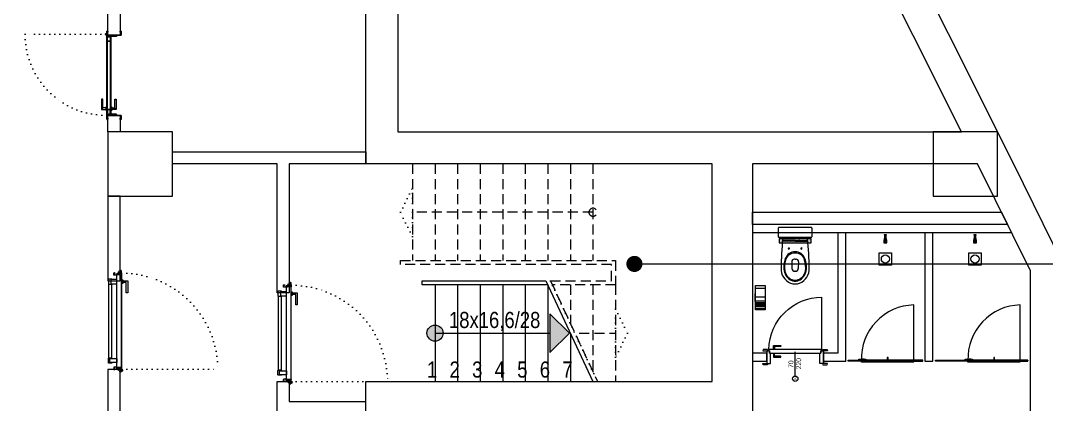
# Model space of a CAD drawing. Header units: metres. Extents: x -19121 to 152404, y -12107 to 46241.
# Drawn here: x 11131 to 12405, y 2141 to 2618 of the extents above; entities that cross this region are included whole.
import ezdxf
from ezdxf.enums import TextEntityAlignment as Align

# ---------------------------------------------------------------- set-up
doc = ezdxf.new("R2010")
doc.units = ezdxf.units.M
doc.header["$LTSCALE"] = 50
doc.header["$MEASUREMENT"] = 0
doc.linetypes.add('DOT2', pattern=[0.125, 0, -0.125])
doc.linetypes.add('HIDDEN', pattern=[0.375, 0.25, -0.125])
doc.layers.get('0').update_dxf_attribs({"color": 9, "lineweight": 9})
for name, color, linetype, lineweight in [('00', 9, 'Continuous', 9), ('01', 9, 'Continuous', 9), ('05', 9, 'Continuous', 9), ('05V', 9, 'Continuous', 9), ('06B', 9, 'Continuous', 9), ('06D', 9, 'Continuous', 9), ('10', 9, 'Continuous', 9), ('14', 9, 'Continuous', 9), ('19', 9, 'Continuous', 9), ('19D', 9, 'DOT2', 9), ('20', 9, 'DOT2', 9), ('21', 9, 'Continuous', 9), ('21_mahal200', 9, 'Continuous', 9), ('Kapı', 9, 'Continuous', 9), ('KARA SIVA', 9, 'Continuous', 9), ('TEFRİŞ', 9, 'Continuous', 9)]:
    doc.layers.add(name, color=color, linetype=linetype, lineweight=lineweight)
doc.styles.add('MuuM_TEXT-STANDART', font='ARIALN.TTF')
doc.dimstyles.new('MuuM_DIM200', dxfattribs={"dimscale": 20, "dimtxt": 2, "dimasz": 1, "dimexe": 1, "dimexo": 1, "dimgap": 1, "dimtad": 1, "dimdec": 1, "dimrnd": 0.5, "dimdsep": 46, "dimtxsty": 'MuuM_TEXT-STANDART', "dimblk": 'ARCHTICK', "dimcen": 0, "dimdle": 0.15, "dimclrd": 256, "dimclre": 256, "dimclrt": 256, "dimadec": 0, "dimazin": 0, "dimtfac": 5, "dimtdec": 1, "dimtix": 1, "dimtmove": 2, "dimatfit": 3, "dimldrblk": 'DOT', "dimfxl": 3, "dimfxlon": 1, "dimtolj": 1, "dimlwd": -1, "dimlwe": -1, "dimarcsym": 0})
pattern_1 = [(315, (15289.3814, 43994.9985), (0.883883476, 0.883883476), [])]

# ---------------------------------------------------------------- blocks, each defined once
blk = doc.blocks.new('p-kolon_80x80')
blk.add_lwpolyline([(-40, -40), (40, -40), (40, 40), (-40, 40)], close=True)
blk = doc.blocks.new('2.bod.sitatik')
at = {"layer": '01'}
for points in [[(12385, -7750), (12385, -7030), (12385, -7030), (12345, -7030), (12345, -6950), (12385, -6950), (12385, -6950), (12385, -6322.8), (12319.5, -6190), (12040, -6190), (12040, -6610), (11990, -6610), (11990, -6500), (11600, -6500), (11600, -6500), (11560, -6500), (11560, -6460), (11990, -6460), (11990, -6190), (11560, -6190), (11560, -4550.5)], [(9049.1, -3181.3), (10964.6, -4128.6), (11442.7, -4426.4), (12040, -4818.5), (12040, -5350), (12000, -5350), (12000, -4840.2), (11600, -4576.5), (11600, -5405), (11960, -5405), (11960, -5430), (11600, -5430), (11600, -6150), (12299.7, -6150), (12000, -5552.7), (12000, -5430), (12040, -5430), (12040, -5543.4), (12364.1, -6190), (12364.1, -6190), (12425, -6313.4), (12425, -8630)]]:
    blk.add_lwpolyline(points, dxfattribs=at)
for p in [(11280, -6190), (12304.3, -6190)]:
    blk.add_blockref('p-kolon_80x80', p, dxfattribs=at)
blk = doc.blocks.new('0_arrowstairs')
blk.add_lwpolyline([(0, 0), (0, -30), (15, 0), (0, 30)], close=True)
blk = doc.blocks.new('p-M01-M02_M03')
at = {"layer": '19'}
h = blk.add_hatch(color=256, dxfattribs=at)
h.dxf.hatch_style = 1
h.paths.add_polyline_path([(186, -201.3), (234, -201.3), (210, -177.2)])
h = blk.add_hatch(color=256, dxfattribs=at)
h.dxf.hatch_style = 1
edge = h.paths.add_edge_path()
edge.add_arc((210, -344), 10, 0, 360)
for points in [[(145, -206.3), (270, -148)], [(145, -206.3), (270, -148)], [(210, -344), (210, -201.3), (210, -201.3)], [(150, -204), (150, -360), (150, -360), (145, -360), (145, -360), (145, -206.3)]]:
    blk.add_lwpolyline(points, dxfattribs=at)
blk.add_lwpolyline([(186, -201.3), (234, -201.3), (210, -177.2)], close=True, dxfattribs=at)
at = {"layer": '19', "linetype": 'Continuous'}
for points in [[(210, -176), (270, -176)], [(150, -204), (270, -204)], [(150, -232), (270, -232)], [(150, -260), (270, -260)], [(150, -288), (270, -288)], [(150, -316), (270, -316)], [(150, -344), (270, -344)]]:
    blk.add_lwpolyline(points, dxfattribs=at)
at = {"layer": '19'}
blk.add_circle((210, -344), 10, dxfattribs=at)
at = {"layer": '19D', "linetype": 'HIDDEN'}
for points in [[(145, -200.7), (145, -125), (125, -125), (125, -125), (125, -387), (120, -387), (120, -120), (120, -120), (150, -120), (150, -198.4)], [(150, -120), (270, -120)], [(210, -165), (210, -120)], [(0, -148), (120, -148)], [(145, -200.7), (270, -142.4)], [(150, -148), (258, -148)], [(0, -176), (120, -176)], [(150, -176), (198, -176)], [(0, -204), (120, -204)], [(0, -232), (120, -232)], [(0, -260), (120, -260)], [(0, -288), (120, -288)], [(0, -316), (120, -316)], [(0, -344), (120, -344)], [(0, -372), (120, -372)]]:
    blk.add_lwpolyline(points, dxfattribs=at)
at = {"layer": '19D', "linetype": 'HIDDEN', "extrusion": (0, 0, -1)}
blk.add_lwpolyline([(-60, -148), (-60, -372)], dxfattribs=at)
at = {"layer": '19D'}
blk.add_lwpolyline([(145, -200.7), (270, -142.4)], dxfattribs=at)
at = {"layer": '19D', "linetype": 'HIDDEN', "extrusion": (0, 0, -1)}
blk.add_circle((-60, -148), 5, dxfattribs=at)
at = {"layer": '19D', "linetype": 'HIDDEN', "extrusion": (0, 0, -1), "zscale": -1, "rotation": 90}
blk.add_blockref('0_arrowstairs', (-210, -120), dxfattribs=at)
at = {"layer": '19D', "linetype": 'HIDDEN', "extrusion": (0, 0, -1), "rotation": 270}
blk.add_blockref('0_arrowstairs', (-60, -372), dxfattribs=at)
blk = doc.blocks.new('*U19')
at = {"ltscale": 15}
for p, q in [((-25, 1), (-26, 0)), ((-25, -1), (-26, 0)), ((-23, 1), (-25, 1)), ((-23, 1), (-23, -2)), ((-21, -3), (-18, 3)), ((-21, -3), (-18, 3)), ((-20, -3), (-17, 3)), ((-20, -3), (-16, 3)), ((-18, -3), (-15, 3)), ((-18, -3), (-15, 3)), ((-18, 1), (-18, 2)), ((-17, -3), (-14, 3)), ((-17, -3), (-13, 3)), ((-17, 1), (-17, 2)), ((-15, -3), (-12, 3)), ((-15, -3), (-12, 3)), ((-15, 1), (-15, 2)), ((-14, -3), (-11, 3)), ((-14, -3), (-10, 3)), ((-14, 1), (-14, 2)), ((-12, -3), (-9, 3)), ((-12, -3), (-9, 3)), ((-12, 1), (-12, 2)), ((-11, -3), (-8, 3)), ((-11, -3), (-7, 3)), ((-11, 1), (-11, 2)), ((-9, -3), (-6, 3)), ((-9, -3), (-6, 3)), ((-9, 1), (-9, 2)), ((-8, -3), (-4, 3)), ((-8, -3), (-5, 3)), ((-8, 1), (-8, 2)), ((-6, -3), (-3, 3)), ((-6, -3), (-3, 3)), ((-6, 1), (-6, 2)), ((-5, -3), (-1, 3)), ((-5, -3), (-2, 3)), ((-5, 1), (-5, 2)), ((-3, 1), (-3, 2)), ((0, 4), (-2, 1)), ((-2, 1), (-2, 2)), ((0, 0), (-1, 0)), ((-25, -1), (-23, -2)), ((-9, -2), (-23, -2)), ((-21, -3), (-21, -2)), ((-20, -3), (-19, -2)), ((-20, -2), (-19, -2)), ((-19, -2), (-18, -2)), ((-18, -3), (-18, -2)), ((-17, -3), (-16, -2)), ((-17, -2), (-16, -2)), ((-16, -2), (-15, -2)), ((-15, -3), (-15, -2)), ((-14, -3), (-13, -2)), ((-14, -2), (-13, -2)), ((-13, -2), (-12, -2)), ((-12, -3), (-12, -2)), ((-11, -3), (-10, -2)), ((-11, -2), (-10, -2)), ((-10, -2), (-9, -2)), ((-9, -3), (-9, -2)), ((-8, -2), (-7, -2)), ((-8, -3), (-7, -2)), ((-7, -2), (-6, -2)), ((-6, -3), (-6, -2)), ((-5, -2), (-4, -2)), ((-5, -3), (-4, -2)), ((-4, -2), (-2, -2)), ((0, -4), (-2, -2)), ((0, 0), (-1, 0))]:
    blk.add_line(p, q, dxfattribs=at)
for p, q in [((-7, 1), (-23, 1)), ((-17, 1), (-19, 1)), ((-16, 1), (-17, 1)), ((-14, 1), (-16, 1)), ((-13, 1), (-14, 1)), ((-11, 1), (-13, 1)), ((-10, 1), (-11, 1)), ((-8, 1), (-10, 1)), ((-7, 1), (-8, 1)), ((-5, 1), (-7, 1)), ((-4, 1), (-5, 1)), ((-2, 1), (-4, 1)), ((-2, 1), (-2, 1)), ((0, 0), (0, 4)), ((-2, -2), (-2, -2)), ((0, 0), (0, -4))]:
    blk.add_line(p, q)
for centre, radius, start, end in [((-26, 4), 3.92, 274.361, 322.1025), ((-26, -4), 3.92, 37.8975, 85.639), ((-18, 3), 0.0971, 330.3204, 150.3204), ((-17, 3), 0.0971, 330.3204, 150.3204), ((-15, 3), 0.0971, 330.3204, 150.3204), ((-14, 3), 0.0971, 330.3204, 150.3204), ((-12, 3), 0.0971, 330.3204, 150.3204), ((-11, 3), 0.0971, 330.3204, 150.3204), ((-9, 3), 0.0971, 330.3204, 150.3204), ((-8, 3), 0.0971, 330.3204, 150.3204), ((-6, 3), 0.0971, 330.3204, 150.3204), ((-5, 3), 0.0971, 330.3204, 150.3204), ((-3, 3), 0.0971, 330.3204, 150.3204), ((-2, 3), 0.0971, 330.3204, 150.3204), ((-1, 0), 0.486, 90, 270), ((0, 4), 0.25, 0, 150.0864), ((-21, -3), 0.0971, 150.3204, 330.3204), ((-20, -3), 0.0971, 150.3204, 330.3204), ((-18, -3), 0.0971, 150.3204, 330.3204), ((-17, -3), 0.0971, 150.3204, 330.3204), ((-15, -3), 0.0971, 150.3204, 330.3204), ((-14, -3), 0.0971, 150.3204, 330.3204), ((-12, -3), 0.0971, 150.3204, 330.3204), ((-11, -3), 0.0971, 150.3204, 330.3204), ((-9, -3), 0.0971, 150.3204, 330.3204), ((-8, -3), 0.0971, 150.3204, 330.3204), ((-6, -3), 0.0971, 150.3204, 330.3204), ((-5, -3), 0.0971, 150.3204, 330.3204), ((0, -4), 0.25, 209.9136, 0)]:
    blk.add_arc(centre, radius, start, end, dxfattribs=at)
blk = doc.blocks.new('conta')
at = {"ltscale": 10}
for p, q in [((-2649.9, 5345.5), (-2649.8, 5345.6)), ((-2649.9, 5344.5), (-2649.8, 5344.3)), ((-2649.7, 5345.4), (-2649.3, 5345.4)), ((-2649.2, 5345.4), (-2649.1, 5345.5)), ((-2648.8, 5345.1), (-2648.6, 5345.3)), ((-2648.8, 5344.9), (-2648.6, 5345.2)), ((-2648.6, 5345.3), (-2648.6, 5345.3)), ((-2649.8, 5344.3), (-2649.7, 5344.3)), ((-2649, 5344), (-2648.8, 5343.8)), ((-2648.9, 5344.1), (-2648.7, 5343.9)), ((-2648.7, 5343.8), (-2648.7, 5343.8))]:
    blk.add_line(p, q, dxfattribs=at)
for centre, radius, start, end in [((-2649.8, 5345.5), 0.05, 140.6345, 188.9372), ((-2653, 5345), 3.19, 350.4674, 8.9372), ((-2649.9, 5344.5), 0.02, 170.4674, 213.7451), ((-2649.7, 5345.6), 0.0696, 22.2428, 159.258), ((-2650.9, 5345), 1.24, 340.3382, 16.7772), ((-2649.7, 5344.6), 0.03, 160.3382, 273.2666), ((-2649.7, 5345.4), 0.03, 90, 196.7772), ((-2649.6, 5341.5), 3.01, 80.4362, 93.2666), ((-2649.3, 5345.5), 0.05, 270, 303.0062), ((-2649.1, 5345.5), 0.03, 4.7972, 123.0062), ((-2649.1, 5344.5), 0.03, 260.4362, 338.7066), ((-2651.2, 5344.8), 2.33, 7.5897, 18.7951), ((-2649, 5345.6), 0.05, 18.7951, 42.1429), ((-2650.2, 5345), 1.27, 338.7066, 23.0418), ((-2648.8, 5345.1), 0.05, 187.5897, 322.7347), ((-2658.2, 5345.2), 9.36, 353.6857, 357.8537), ((-2648.8, 5344.8), 0.05, 142.7347, 180.2669), ((-2648.6, 5345.3), 0.05, 52.7347, 142.7347), ((-2648.6, 5345.3), 0.05, 322.7347, 52.7347), ((-2649.2, 5344.1), 0.231, 353.9571, 81.9004), ((-2648.9, 5344.1), 0.1, 173.9571, 217.2653), ((-2648.8, 5344.2), 0.1, 173.6857, 217.2653), ((-2648.7, 5343.8), 0.05, 217.2653, 307.2653), ((-2648.7, 5343.8), 0.05, 307.2653, 37.2653)]:
    blk.add_arc(centre, radius, start, end, dxfattribs=at)
for points, knots in [([(-2649, 5345.6), (-2649, 5345.6), (-2649.1, 5345.7), (-2649.2, 5345.4), (-2649.3, 5345.7), (-2649.4, 5345.5), (-2649.5, 5345.7), (-2649.6, 5345.5), (-2649.7, 5345.6), (-2649.7, 5345.6)], [0.0086373, 0.0086373, 0.0086373, 0.0086373, 0.1097304, 0.3133405, 0.4430081, 0.5658764, 0.7165186, 0.8527974, 0.9648495, 0.9648495, 0.9648495, 0.9648495]), ([(-2649.7, 5344.3), (-2649.7, 5344.3), (-2649.7, 5344.5), (-2649.6, 5344.3), (-2649.3, 5344.4), (-2649.2, 5344.4), (-2649.2, 5344.4)], [0, 0, 0, 0, 0.1008757, 0.3841126, 0.5436166, 0.6906785, 0.6906785, 0.6906785, 0.6906785])]:
    blk.add_open_spline(points, degree=3, knots=knots, dxfattribs=at)
blk = doc.blocks.new('p-yn_sackasa')
at = {"layer": '10', "linetype": 'Continuous'}
for p, q in [((-2.2, 0), (-2.2, -0.2)), ((0, 6.9), (0, 6.2)), ((0, 6.2), (0, 6.9)), ((0.1, 6.9), (0.1, 6.2)), ((0.2, 6.9), (0.2, 6.2)), ((2.7, 7.2), (0.3, 7.2)), ((2.7, 7.2), (0.3, 7.2)), ((2.7, 7), (0.3, 7)), ((0.3, 7), (2.7, 7)), ((0.3, 6.1), (0.8, 6.1)), ((0.7, 6), (0.3, 6)), ((0.3, 5.9), (0.7, 5.9)), ((0.8, 5.9), (0.3, 5.9)), ((0.7, 5.9), (0.7, 6)), ((0.7, -0.7), (0.7, 2.3)), ((0.7, -0.7), (0.7, 2.3)), ((0.8, 5.9), (0.8, 6.1)), ((0.8, -0.7), (0.8, 2.3)), ((0.8, -0.7), (0.8, 2.3)), ((0.9, 2.3), (1, 2.3)), ((0.9, 2.3), (0.9, 2.3)), ((1, 2.5), (1, 2.4)), ((1, 2.5), (1, 2.5)), ((1.1, 2.5), (1.1, 3.7)), ((1.1, 2.5), (1.1, 3.7)), ((1.3, 3.7), (1.3, 2.5)), ((1.3, 2.5), (1.3, 3.7)), ((2.5, 4), (1.4, 4)), ((1.4, 4), (2.5, 4)), ((1.4, 3.8), (2.5, 3.8)), ((2.5, 3.8), (1.4, 3.8)), ((2.5, 3.4), (2.6, 3.7)), ((2.6, 3.7), (2.5, 3.4)), ((2.7, 3.6), (2.6, 3.3)), ((2.7, 3.6), (2.6, 3.3)), ((2.8, 3.3), (2.8, 6.9)), ((2.8, 3.3), (2.8, 6.9)), ((2.9, 3.3), (2.9, 6.9)), ((2.9, 3.3), (2.9, 6.9)), ((-2.9, -1.7), (-2.9, -0.3)), ((-2.9, -0.3), (-2.9, -1.7)), ((-2.8, -0.3), (-2.8, -1.7)), ((-2.8, -0.3), (-2.8, -1.7)), ((-2.2, 0), (-2.7, 0)), ((-2.2, 0), (-2.7, 0)), ((-2.2, -0.1), (-2.7, -0.1)), ((-2.2, -0.2), (-2.7, -0.2)), ((1, -1.8), (-2.7, -1.8)), ((1, -1.9), (-2.7, -1.9)), ((-2.7, -2), (1, -2)), ((1, -2), (-2.7, -2)), ((-2.2, -0.1), (-2.2, 0)), ((0.9, -0.8), (1, -0.8)), ((0.9, -0.8), (0.9, -0.8)), ((1, -0.9), (1, -0.9)), ((1, -0.9), (1, -0.9)), ((1.1, -1), (1.1, -1.7)), ((1.1, -1), (1.1, -1.7)), ((1.3, -1), (1.3, -1.7)), ((1.3, -1), (1.3, -1.7))]:
    blk.add_line(p, q, dxfattribs=at)
for points in [[(0.1, 2.1), (0.7, 2.1), (0.7, -0.5), (0.1, -0.5)], [(0.1, 2.1), (0.4, 2.1), (0.4, -0.5), (0.1, -0.5)]]:
    blk.add_lwpolyline(points, close=True, dxfattribs=at)
for centre, radius, start, end in [((0.3, 6.9), 0.249, 90, 180), ((0.3, 6.9), 0.261, 90, 180), ((0.3, 6.2), 0.249, 181.345, 271.3502), ((0.3, 6.2), 0.261, 180, 270), ((0.3, 6.9), 0.122, 90, 180), ((0.3, 6.2), 0.122, 180, 270), ((0.3, 6.9), 0.11, 90, 180), ((0.3, 6.2), 0.11, 180, 270), ((0.9, 2.3), 0.206, 63.2169, 180), ((0.9, 2.3), 0.219, 63.2153, 180), ((0.9, 2.3), 0.0801, 63.215, 180), ((0.9, 2.3), 0.0674, 63.2144, 180), ((1, 2.5), 0.219, 243.2148, 0), ((1, 2.5), 0.0801, 243.2203, 0), ((1, 2.5), 0.206, 243.2197, 0), ((1, 2.5), 0.0674, 243.2129, 0), ((1.4, 3.7), 0.24, 90, 180), ((1.4, 3.7), 0.253, 90, 180), ((1.4, 3.7), 0.114, 90, 180), ((1.4, 3.7), 0.101, 90, 180), ((2.5, 3.7), 0.249, 342.8613, 90), ((2.5, 3.7), 0.261, 342.8602, 90), ((2.5, 3.7), 0.122, 342.8607, 90), ((2.5, 3.7), 0.11, 342.8621, 90), ((2.7, 3.3), 0.232, 162.8601, 0), ((2.7, 3.3), 0.219, 162.8613, 0), ((2.7, 3.3), 0.0927, 162.8605, 0), ((2.7, 3.3), 0.0801, 162.8624, 0), ((2.7, 6.9), 0.249, 0, 90), ((2.7, 6.9), 0.261, 0, 90), ((2.7, 6.9), 0.122, 0, 90), ((2.7, 6.9), 0.11, 0, 90), ((-2.7, -0.3), 0.24, 90, 180), ((-2.7, -0.3), 0.253, 90, 180), ((-2.7, -1.7), 0.24, 180, 270), ((-2.7, -1.7), 0.253, 180, 270), ((-2.7, -0.3), 0.114, 90, 180), ((-2.7, -0.3), 0.101, 90, 180), ((-2.7, -1.7), 0.114, 180, 270), ((-2.7, -1.7), 0.101, 180, 270), ((0.9, -0.7), 0.206, 180, 296.7851), ((0.9, -0.7), 0.219, 180, 296.785), ((0.9, -0.7), 0.0674, 180, 180.5245), ((0.9, -0.7), 0.0801, 180, 296.785), ((0.9, -0.7), 0.0674, 180, 296.7871), ((1, -1), 0.219, 0, 116.7854), ((1, -1), 0.206, 0, 116.7836), ((1, -1), 0.0801, 0, 116.7811), ((1, -1), 0.0674, 0, 116.7871), ((1, -1.7), 0.114, 270, 0), ((1, -1.7), 0.24, 270, 0), ((1, -1.7), 0.101, 270, 0), ((1, -1.7), 0.253, 270, 0)]:
    blk.add_arc(centre, radius, start, end, dxfattribs=at)
at = {"layer": '10', "xscale": 0.0842696629213483, "yscale": 0.0842696629213483, "zscale": 0.0842696629213483}
blk.add_blockref('*U19', (1, 1.3), dxfattribs=at)
at = {"layer": '14', "xscale": -0.7887640449438696, "yscale": 0.7887640449438696, "zscale": 0.7887640449438204, "rotation": 90}
blk.add_blockref('conta', (4217.8, -2086.4), dxfattribs=at)
blk = doc.blocks.new('*U354')
at = {"layer": '06D'}
for points in [[(110.1, 4.8), (110.1, 11), (95.1, 11), (95.1, 9.1), (107.9, 9.1), (107.9, 9.1), (107.9, 4.8), (110.1, 4.8)], [(111.2, 3.5), (111.2, 4.8), (106.8, 4.8), (106.8, 3.5), (111.2, 3.5)]]:
    blk.add_lwpolyline(points, dxfattribs=at)
for points in [[(8.5, -8.6), (7.9, -8.6), (7.9, -12.6, 0.414214), (8.2, -13), (13.7, -13, 0.414214), (14.1, -12.6), (14.1, -8.6), (13.5, -8.6)], [(111.5, -8.6), (112.1, -8.6), (112.1, -12.6, -0.414214), (111.7, -13), (106.2, -13, -0.414214), (105.9, -12.6), (105.9, -8.6), (106.5, -8.6)]]:
    blk.add_lwpolyline(points, format="xyb", dxfattribs=at)
for points in [[(8.5, -11.1), (13.5, -11.1), (13.5, -2.5), (8.5, -2.5)], [(14.1, -12.4), (105.9, -12.4), (105.9, -9.2), (14.1, -9.2)], [(111.5, -10), (106.5, -10), (106.5, -2.5), (111.5, -2.5)]]:
    blk.add_lwpolyline(points, close=True, dxfattribs=at)
at = {"layer": '10', "ltscale": 10}
for p, q in [((-1.6, 3.7), (-1.7, 3.6)), ((-1.6, 3.7), (-1.7, 3.6)), ((-1.2, 3.1), (-1.2, 3.2)), ((-1.2, 3.1), (-1.2, 3.2)), ((-1.2, 3.1), (-1.1, 3.1)), ((-1.2, 3.1), (-1.1, 3.1)), ((-1.1, 3), (-1.1, 3.4)), ((-1.1, 3), (-1.1, 3.4)), ((-0.8, 3), (-0.8, 3.4)), ((-0.8, 3), (-0.8, 3.4)), ((0.3, 3.4), (0.3, 3.3)), ((0.4, 3.5), (119.6, 3.5)), ((0.4, 3.4), (0.4, 3.3)), ((0.4, 3.2), (2.2, 3.2)), ((0.5, 3.4), (119.5, 3.4)), ((0.5, 3.3), (2.3, 3.3)), ((1, 0), (2, 0.7)), ((2, 1.1), (2, 0.7)), ((2.3, 1.1), (2, 1.1)), ((2, 0.7), (2, -0.8)), ((2.3, 3.1), (2.3, -2.4)), ((2.3, 0.7), (2.3, 1.1)), ((2.3, -0.8), (2.3, 0.7)), ((2.4, 3.2), (2.4, -2.3)), ((117.5, 3.2), (117.5, -2.3)), ((119.5, 3.3), (117.6, 3.3)), ((119.6, 3.2), (117.7, 3.2)), ((117.7, 3.1), (117.7, -2.4)), ((117.7, 1.1), (117.7, -0.4)), ((118, 1.1), (117.7, 1.1)), ((117.7, 1.1), (117.7, -0.4)), ((118, 1.1), (117.7, 1.1)), ((118, -0.4), (118, 1.1)), ((118, -0.4), (118, 1.1)), ((118, 0.9), (119, 0.9)), ((118, 0.9), (119, 0.9)), ((118, 0.7), (119, 0.7)), ((118, 0.7), (119, 0.7)), ((119, 0.3), (118, -0.4)), ((119, 0.3), (118, -0.4)), ((119.5, 3.4), (119.5, 3.3)), ((119.7, 3.4), (119.7, 3.3)), ((2, -0.4), (1, -0.4)), ((2, -0.6), (1, -0.6)), ((2, -0.8), (2.3, -0.8)), ((2.4, -2.5), (117.6, -2.5)), ((2.5, -2.3), (117.5, -2.3)), ((117.7, -0.4), (117.7, -0.8)), ((117.7, -0.4), (117.7, -0.8)), ((117.7, -0.8), (118, -0.8)), ((117.7, -0.8), (118, -0.8)), ((118, -0.8), (118, -0.4)), ((118, -0.8), (118, -0.4))]:
    blk.add_line(p, q, dxfattribs=at)
blk.add_circle((-0.9, 4.2), 0.843, dxfattribs=at)
blk.add_circle((-0.9, 4.2), 0.843, dxfattribs=at)
for centre, radius, start, end in [((-0.9, 4.2), 1.01, 219.4092, 254.2861), ((-0.9, 4.2), 1.01, 219.4092, 254.2861), ((-0.4, 3.2), 0.428, 156.352, 217.621), ((-0.4, 3.2), 0.428, 156.352, 217.621), ((-0.4, 3.2), 0.302, 105.5524, 240.0315), ((-0.4, 3.2), 0.302, 105.5524, 240.0315), ((0.4, 3.4), 0.1, 90, 180), ((0.4, 3.3), 0.1, 180, 270), ((0.5, 3.4), 0.005, 90, 180), ((0.5, 3.3), 0.005, 180, 270), ((2.2, 3.1), 0.05, 0, 90), ((2.3, 3.2), 0.1, 0, 90), ((117.6, 3.2), 0.1, 90, 180), ((117.7, 3.1), 0.05, 90, 180), ((119.5, 3.4), 0.005, 0, 90), ((119.5, 3.3), 0.005, 270, 0), ((119.6, 3.4), 0.1, 0, 90), ((119.6, 3.3), 0.1, 270, 0), ((2.4, -2.4), 0.1, 180, 270), ((2.5, -2.3), 0.05, 180, 270), ((117.6, -2.3), 0.141, 284.9271, 345.0729)]:
    blk.add_arc(centre, radius, start, end, dxfattribs=at)
at = {"layer": '20'}
blk.add_lwpolyline([(0.3, 3.4), (0.3, 122.8, -0.414214), (119.7, 3.4, 1)], format="xyb", dxfattribs=at)
at = {"xscale": -1, "rotation": 180}
blk.add_blockref('p-yn_sackasa', (0, 1), dxfattribs=at)
at = {"rotation": 180}
blk.add_blockref('p-yn_sackasa', (120, 1), dxfattribs=at)
blk = doc.blocks.new('gr-p-barel kilitli kapı kolu')
at = {"flags": 128}
for points in [[(-0.9, 0.8), (-0.9, 4.9), (-11.7, 4.9), (-11.7, 6.7), (0.9, 6.7), (0.9, 0.8)], [(-0.8, 5), (0.8, 6.6)]]:
    blk.add_lwpolyline(points, dxfattribs=at)
blk.add_lwpolyline([(-2.75, 0), (-2.75, 0.7), (2.75, 0.7), (2.75, 0)])
blk.add_lwpolyline([(-1.3, 0.7), (1.3, 0.7), (1.3, 0.8), (-1.3, 0.8)], close=True)
blk = doc.blocks.new('prf-scr2')
at = {"linetype": 'DOT2', "ltscale": 10}
blk.add_line((0, 0.2), (0, -1.1), dxfattribs=at)
for p, q in [((-0.1, -0.2), (0.1, -0.3)), ((0.1, -0.2), (-0.1, -0.2)), ((0.1, -0.3), (-0.1, -0.3)), ((-0.1, -0.3), (0.1, -0.4)), ((0.1, -0.4), (-0.1, -0.4)), ((0.1, -0.5), (-0.1, -0.4)), ((-0.1, -0.4), (0.1, -0.4)), ((0.1, -0.6), (-0.1, -0.5)), ((-0.1, -0.5), (0.1, -0.5)), ((-0.1, -0.6), (0.1, -0.7)), ((0.1, -0.6), (-0.1, -0.6)), ((-0.1, -0.6), (0.1, -0.6)), ((-0.1, -0.7), (0.1, -0.8)), ((0.1, -0.7), (-0.1, -0.7)), ((-0.1, -0.8), (0.1, -0.8)), ((0.1, -0.8), (-0.1, -0.8)), ((0.1, -0.2), (0, -0.1)), ((0, -0.2), (0.1, -0.2))]:
    blk.add_line(p, q)
blk.add_lwpolyline([(0.2, 0), (-0.2, 0), (-0.2, 0), (-0.1, -0.1), (0.1, -0.1), (0.2, 0), (0.2, 0)], close=True)
for points in [[(0.2, 0), (-0.2, 0)], [(-0.1, -0.1), (-0.1, -0.2), (-0.1, -0.2), (-0.1, -0.2), (-0.1, -0.2), (-0.1, -0.3), (-0.1, -0.3), (-0.1, -0.3), (-0.1, -0.3), (-0.1, -0.4), (-0.1, -0.4), (-0.1, -0.4), (-0.1, -0.4), (-0.1, -0.4), (-0.1, -0.5), (-0.1, -0.5), (-0.1, -0.5), (-0.1, -0.5), (-0.1, -0.5), (-0.1, -0.5), (-0.1, -0.6), (-0.1, -0.6), (-0.1, -0.6), (-0.1, -0.6), (-0.1, -0.6), (-0.1, -0.7), (-0.1, -0.7), (-0.1, -0.7), (-0.1, -0.7), (-0.1, -0.7), (-0.1, -0.8), (-0.1, -0.8), (-0.1, -0.8), (-0.1, -0.8), (0, -0.9), (0, -0.9), (0, -0.9), (0.1, -0.8), (0.1, -0.8), (0.1, -0.7), (0.1, -0.7), (0.1, -0.7), (0.1, -0.7), (0.1, -0.7), (0.1, -0.7), (0.1, -0.6), (0.1, -0.6), (0.1, -0.6), (0.1, -0.6), (0.1, -0.6), (0.1, -0.5), (0.1, -0.5), (0.1, -0.5), (0.1, -0.5), (0.1, -0.4), (0.1, -0.4), (0.1, -0.4), (0.1, -0.4), (0.1, -0.4), (0.1, -0.3), (0.1, -0.3), (0.1, -0.3), (0.1, -0.3), (0.1, -0.3), (0.1, -0.3), (0.1, -0.2), (0.1, -0.2), (0.1, -0.2), (0.1, -0.2), (0.1, -0.2), (0.1, -0.1)]]:
    blk.add_lwpolyline(points)
blk = doc.blocks.new('K-SAC-01')
at = {"layer": '10'}
for points in [[(-4.6, 16.2, -0.414214), (-4.5, 16.3), (-0.1, 16.3, -0.414214), (0, 16.2), (0, 5.9), (0.2, 5.9), (0.2, 16.2, 0.414214), (-0.1, 16.5), (-4.5, 16.5, 0.414214), (-4.8, 16.2), (-4.8, 15.3, 0.414214), (-4.5, 15), (-3.4, 15), (-3.4, 15.2), (-4.5, 15.2, -0.414214), (-4.6, 15.3)], [(104.6, 16.2, 0.414214), (104.5, 16.3), (100.1, 16.3, 0.414214), (100, 16.2), (100, 5.9), (99.8, 5.9), (99.8, 16.2, -0.414214), (100.1, 16.5), (104.5, 16.5, -0.414214), (104.8, 16.2), (104.8, 15.3, -0.414214), (104.5, 15), (103.4, 15), (103.4, 15.2), (104.5, 15.2, 0.414214), (104.6, 15.3)], [(0.2, 10.3, -0.414214), (0.5, 10.6), (1.5, 10.6, -0.414214), (1.8, 10.3), (1.8, 3.9, -0.414214), (1.5, 3.6, -0.414214), (1.2, 3.9), (1.2, 4.8), (0.2, 4.8), (0.2, -1.2, -0.414214), (-0.1, -1.5), (-4.5, -1.5, -0.414214), (-4.8, -1.2), (-4.8, -0.3, -0.414214), (-4.5, 0), (-3.4, 0), (-3.4, -0.2), (-4.5, -0.2, 0.414214), (-4.6, -0.3), (-4.6, -1.2, 0.414214), (-4.5, -1.3), (-0.1, -1.3, 0.414214), (0, -1.2), (0, 5), (1.4, 5), (1.4, 3.9, 0.414214), (1.5, 3.8, 0.414214), (1.6, 3.9), (1.6, 10.3, 0.414214), (1.5, 10.4), (0.5, 10.4, 0.414214), (0.4, 10.3), (0.4, 9.4), (0.2, 9.4)], [(-0.4, -2), (1, -1.4), (1, 1.5), (1.2, 1.5), (1.2, -1.5), (-0.3, -2.2, -14.796002)], [(99.8, 10.3, 0.414214), (99.5, 10.6), (98.5, 10.6, 0.414214), (98.2, 10.3), (98.2, 3.9, 0.414214), (98.5, 3.6, 0.414214), (98.8, 3.9), (98.8, 4.8), (99.8, 4.8), (99.8, -1.2, 0.414214), (100.1, -1.5), (104.5, -1.5, 0.414214), (104.8, -1.2), (104.8, -0.3, 0.414214), (104.5, 0), (103.4, 0), (103.4, -0.2), (104.5, -0.2, -0.414214), (104.6, -0.3), (104.6, -1.2, -0.414214), (104.5, -1.3), (100.1, -1.3, -0.414214), (100, -1.2), (100, 5), (98.6, 5), (98.6, 3.9, -0.414214), (98.5, 3.8, -0.414214), (98.4, 3.9), (98.4, 10.3, -0.414214), (98.5, 10.4), (99.5, 10.4, -0.414214), (99.6, 10.3), (99.6, 9.4), (99.8, 9.4)]]:
    blk.add_lwpolyline(points, format="xyb", close=True, dxfattribs=at)
for points in [[(98.8, 0.1), (98.8, 2.1), (99.1, 2.1), (99.1, 3.2), (1.5, 3.2), (1.5, 2.1), (1.8, 2.1), (1.8, 0.1), (1.5, 0.1), (1.5, 1.9), (1.2, 1.9), (1.2, 3.5), (99.4, 3.5), (99.4, 1.9), (99.1, 1.9), (99.1, 0.1)], [(98.8, 2.1), (98.8, 0.1), (99.4, 0.1), (99.4, -1.5), (1.2, -1.5), (1.2, 0.1), (1.8, 0.1), (1.8, 2.1), (2.1, 2.1), (2.1, -0.1), (1.5, -0.1), (1.5, -1.2), (99.1, -1.2), (99.1, -0.1), (98.5, -0.1), (98.5, 2.1), (98.8, 2.1)]]:
    blk.add_lwpolyline(points, dxfattribs=at)
for points in [[(2.1, 3), (8.1, 3), (8.1, -1), (2.1, -1)], [(2.4, 2.7), (7.8, 2.7), (7.8, -0.7), (2.4, -0.7)], [(98.5, 3), (92.5, 3), (92.5, -1), (98.5, -1)], [(98.2, 2.7), (92.8, 2.7), (92.8, -0.7), (98.2, -0.7)]]:
    blk.add_lwpolyline(points, close=True, dxfattribs=at)
blk.add_circle((-0.9, -2.5), 0.55, dxfattribs=at)
at = {"layer": '20', "linetype": 'HIDDEN'}
for points in [[(-0.2, -1.3), (-0.2, 0), (-1.7, 0), (-1.7, -1.3)], [(-0.4, -2), (-0.4, -0.2), (-1.5, -0.2), (-1.5, -2)]]:
    blk.add_lwpolyline(points, dxfattribs=at)
at = {"layer": '20'}
blk.add_lwpolyline([(-0.9, -2.5), (-0.9, -102.9)], dxfattribs=at)
blk.add_arc((-0.9, -2.5), 100.4, 270, 1.5131, dxfattribs=at)
at = {"layer": '06B'}
blk.add_blockref('gr-p-barel kilitli kapı kolu', (91.4, 3.5), dxfattribs=at)
at = {"layer": '06B', "xscale": -1, "rotation": 180}
blk.add_blockref('gr-p-barel kilitli kapı kolu', (91.4, -1.5), dxfattribs=at)
at = {"layer": '10', "xscale": -1, "rotation": 90}
blk.add_blockref('prf-scr2', (1.5, 1), dxfattribs=at)
at = {"layer": '10', "rotation": 270}
blk.add_blockref('prf-scr2', (99.1, 1.2), dxfattribs=at)
blk = doc.blocks.new('_ArchTick')
at = {"color": 0, "linetype": 'ByBlock', "const_width": 0.15}
blk.add_lwpolyline([(-0.5, -0.5), (0.5, 0.5)], dxfattribs=at)
blk = doc.blocks.new('_Dot')
at = {"color": 0, "linetype": 'ByBlock', "lineweight": -2}
blk.add_line((-0.5, 0), (-1, 0), dxfattribs=at)
at = {"color": 0, "linetype": 'ByBlock', "const_width": 0.5}
blk.add_lwpolyline([(-0.25, 0, 1), (0.25, 0, 1)], format="xyb", close=True, dxfattribs=at)
blk = doc.blocks.new('p-klozet üstü kağıt dispenser')
blk.add_hatch(color=255).paths.add_polyline_path([(0, 5.6), (0, 45.4), (-5, 45.4), (-5, 5.6)])
blk.add_lwpolyline([(0, 5.6), (0, 45.4), (-5, 45.4), (-5, 5.6)], close=True)
blk = doc.blocks.new('san-klo-06-p')
for p, q in [((0, -2), (-15.5, -2)), ((0, -2.8), (-15.5, -2.8)), ((0, -2), (15.5, -2)), ((0, -2.8), (15.5, -2.8)), ((0, -25.3), (-1.2, -25.3)), ((0, -25.3), (1.2, -25.3)), ((-4.2, -28.4), (-3.9, -36.9)), ((4.2, -28.4), (3.9, -36.9)), ((0, -40.3), (-0.4, -40.3)), ((-0.4, -40.3), (0, -40.3)), ((0.4, -40.3), (0, -40.3)), ((0, -40.3), (0.4, -40.3))]:
    blk.add_line(p, q)
at = {"linetype": 'DOT2'}
for p, q in [((-6.5, -12), (-9, -12)), ((-7.8, -10.9), (-7.8, -12)), ((-7.8, -13.1), (-7.8, -12)), ((6.5, -12), (9, -12)), ((7.7, -10.9), (7.7, -12)), ((7.7, -13.1), (7.7, -12))]:
    blk.add_line(p, q, dxfattribs=at)
for points in [[(-20, 2), (20, 2, 0.414214), (21, 3), (21, 13, 0.414214), (20, 14), (-20, 14, 0.414214), (-21, 13), (-21, 3, 0.414214)], [(-15.5, 0, 0.018163), (-17.5, -36.3, 0.320529), (-5.6, -54.9, 0.096396), (0, -56, 0.096396), (5.6, -54.9, 0.320529), (17.5, -36.3, 0.018163), (15.5, 0)]]:
    blk.add_lwpolyline(points, format="xyb", close=True)
for points in [[(-9.5, 2), (-9.5, -3), (-8.5, -3), (-8.5, 2)], [(8.5, 2), (8.5, -3), (9.5, -3), (9.5, 2)]]:
    blk.add_lwpolyline(points, dxfattribs=at)
blk.add_lwpolyline([(-5, 0), (-5, 2), (5, 2), (5, 0)], close=True, dxfattribs=at)
for centre, radius, start, end in [((-7.8, -12), 0.75, 0, 180), ((-7.8, -12), 0.75, 180, 0), ((7.7, -12), 0.75, 0, 180), ((7.7, -12), 0.75, 180, 0), ((15.9, -35), 30, 159.4201, 189.1281), ((0, -29), 13, 90, 159.4201), ((-1.1, -28.9), 11, 84.3176, 166.8067), ((-1.2, -28.3), 3, 90, 181.707), ((0, -29), 13, 20.5799, 90), ((1.1, -28.9), 11, 13.1933, 95.6824), ((1.2, -28.3), 3, 358.293, 90), ((-15.9, -35), 30, 350.8719, 20.5799), ((15.9, -35), 29, 162.8727, 189.1281), ((-0.4, -36.8), 3.5, 181.707, 270), ((0.4, -36.8), 3.5, 270, 358.293), ((-15.9, -35), 29, 350.8719, 17.1273), ((1.5, -37.3), 15.4, 189.1281, 247.9757), ((1.5, -37.3), 14.4, 189.1281, 247.9757), ((0, -41), 10.4, 247.9757, 270), ((0, -41), 10.4, 270, 292.0243), ((-1.5, -37.3), 14.4, 292.0243, 350.8719), ((-1.5, -37.3), 15.4, 292.0243, 350.8719), ((0, -41), 11.4, 247.9757, 270), ((0, -41), 11.4, 270, 292.0243)]:
    blk.add_arc(centre, radius, start, end)
at = {"layer": '05', "rotation": 270}
blk.add_blockref('p-klozet üstü kağıt dispenser', (-25.4, -5), dxfattribs=at)
blk = doc.blocks.new('yummaklısdfsdf')
at = {"layer": 'TEFRİŞ'}
h = blk.add_hatch(color=256, dxfattribs=at)
edge = h.paths.add_edge_path()
edge.add_line((21098.6, -6113.5), (21098.6, -6109.5))
edge.add_arc((21098.9, -6133.2), 23.7, 90.7729, 106.7195)
edge.add_line((21092.1, -6110.5), (21089, -6110.5))
edge.add_line((21089, -6110.5), (21089, -6110))
edge.add_line((21089, -6110), (21088.6, -6110))
edge.add_line((21088.6, -6110), (21088.6, -6113))
edge.add_line((21088.6, -6113), (21089, -6113))
edge.add_line((21089, -6113), (21089, -6112.5))
edge.add_line((21089, -6112.5), (21092.1, -6112.5))
edge.add_arc((21098.9, -6089.8), 23.7, 253.2805, 269.2271)
blk.add_lwpolyline([(21098.6, -6113.5), (21098.6, -6109.5, 0.069693), (21092.1, -6110.5), (21089, -6110.5), (21089, -6110), (21088.6, -6110), (21088.6, -6113), (21089, -6113), (21089, -6112.5), (21092.1, -6112.5, 0.069693), (21098.6, -6113.5)], format="xyb", dxfattribs=at)
blk.add_lwpolyline([(21126.1, -6119), (21111.1, -6119), (21111.1, -6104), (21126.1, -6104)], close=True, dxfattribs=at)
blk.add_circle((21118.6, -6111.5), 5, dxfattribs=at)
blk = doc.blocks.new('p-t.kağıtlığı')
at = {"layer": 'TEFRİŞ'}
h = blk.add_hatch(dxfattribs=at)
h.set_pattern_fill('CYL', color=256, scale=30, angle=-90, style=0)
h.set_pattern_definition([(270, (-14.4, 13), (30, 7e-15), []), (270, (-13.8, 13), (30, 7e-15), []), (270, (-12.6, 13), (30, 7e-15), []), (270, (-10.2, 13), (30, 7e-15), []), (270, (-5.4, 13), (30, 7e-15), []), (270, (5.4, 13), (30, 7e-15), []), (270, (10.2, 13), (30, 7e-15), []), (270, (12.6, 13), (30, 7e-15), []), (270, (13.8, 13), (30, 7e-15), []), (270, (14.4, 13), (30, 7e-15), [])])
h.paths.add_polyline_path([(-15, 1), (15, 1), (15, 13), (-15, 13)])
for points in [[(-15, 1), (15, 1), (15, 13), (-15, 13)], [(5, 1), (5, 0), (-5, 0), (-5, 1)]]:
    blk.add_lwpolyline(points, close=True, dxfattribs=at)
blk = doc.blocks.new('dsfsdfsdfsdfsdfsdf')
at = {"layer": 'Kapı'}
for p, q in [((23771.5, -2062.4), (23755.5, -2062.4)), ((23771.5, -2065.6, 0.7), (23768.5, -2065.6, 0.7)), ((23768.5, -2129, 0.7), (23768.5, -2066.8, 0.7)), ((23773, -2064.7, 0.7), (23771.5, -2064.4, 0.7)), ((23771.5, -2064.4, 0.7), (23771.5, -2065.6, 0.7)), ((23772, -2064, 0.7), (23837.9, -2064, 0.7)), ((23773, -2064.7, 0.7), (23773, -2129.9, 0.7)), ((23771.5, -2132.4), (23755.5, -2132.4)), ((23771.5, -2129, 0.7), (23768.5, -2129, 0.7)), ((23771.5, -2130.2, 0.7), (23771.5, -2129, 0.7)), ((23773, -2129.9, 0.7), (23771.5, -2130.2, 0.7))]:
    blk.add_line(p, q, dxfattribs=at)
at = {"layer": 'Kapı', "elevation": 0.7}
for points in [[(23754, -2057.6), (23755.5, -2057.3), (23755.5, -2063.3), (23754, -2063), (23754, -2057.6)], [(23773, -2057.6), (23771.5, -2057.3), (23771.5, -2063.3), (23773, -2063), (23773, -2057.6)], [(23754, -2137), (23755.5, -2137.3), (23755.5, -2131.3), (23754, -2131.6), (23754, -2137)], [(23773, -2137), (23771.5, -2137.3), (23771.5, -2131.3), (23773, -2131.6), (23773, -2137)]]:
    blk.add_lwpolyline(points, dxfattribs=at)
for points in [[(23771.5, -2062.3), (23755.5, -2062.3), (23755.5, -2066.8), (23768.5, -2066.8), (23768.5, -2065.4), (23771.5, -2065.4)], [(23771.5, -2132.3), (23755.5, -2132.3), (23755.5, -2127.8), (23768.5, -2127.8), (23768.5, -2129.2), (23771.5, -2129.2)]]:
    blk.add_lwpolyline(points, close=True, dxfattribs=at)
for points in [[(23768, -2124.2), (23764.1, -2124.2, -0.414214), (23763.5, -2123.6), (23763.5, -2115.5, -1), (23764.7, -2115.5), (23764.7, -2122.8, 0.414214), (23764.9, -2123), (23768, -2123)], [(23768.5, -2121.6), (23768.2, -2121.6, 0.414214), (23768, -2121.9), (23768, -2125.4, 0.414214), (23768.2, -2125.6), (23768.5, -2125.6)], [(23773, -2125.6), (23773.2, -2125.6, 0.414214), (23773.5, -2125.4), (23773.5, -2121.9, 0.414214), (23773.2, -2121.6), (23773, -2121.6)], [(23773.5, -2124.2), (23777.4, -2124.2, 0.414214), (23778, -2123.6), (23778, -2115.5, 1), (23776.8, -2115.5), (23776.8, -2122.8, -0.414214), (23776.5, -2123), (23773.5, -2123)]]:
    blk.add_lwpolyline(points, format="xyb", dxfattribs=at)
at = {"layer": 'Kapı'}
blk.add_circle((23772, -2064, 0.7), 0.5, dxfattribs=at)
blk.add_arc((23772, -2064, 0.7), 65.9, 270.8676, 0, dxfattribs=at)
blk = doc.blocks.new('fgvdfgdffffffffffffffffffffffffffffffff')
at = {"layer": 'Kapı'}
blk.add_lwpolyline([(23435.6, -2228), (23465.6, -2228)], dxfattribs=at)
blk.add_circle((23432.3, -2228), 3.36, dxfattribs=at)
at = {"layer": 'Kapı', "attachment_point": 1, "style": 'MuuM_TEXT-STANDART'}
for s, insert, char_height, width in [('K', (23431.2, -2226.1), 3.63, 53.277), ('70', (23445.8, -2219.7), 6.05, 88.796), ('220', (23444.1, -2229.3), 6.05, 88.796)]:
    blk.add_mtext(s, dxfattribs=dict(at, insert=insert, char_height=char_height, width=width))
blk = doc.blocks.new('2.bod.Mimari')
at = {"layer": 'Kapı'}
h = blk.add_hatch(color=256, dxfattribs=at)
h.dxf.hatch_style = 1
h.paths.add_polyline_path([(12207.31, -6430.1), (12207.31, -6433.1), (12208.31, -6433.1), (12208.31, -6430.1)])
h.paths.add_polyline_path([(12210.31, -6433.1), (12210.31, -6433.6), (12205.31, -6433.6), (12205.31, -6433.1)])
h = blk.add_hatch(color=256, dxfattribs=at)
h.dxf.hatch_style = 1
h.paths.add_polyline_path([(12339.51, -6430.1), (12339.51, -6433.1), (12340.51, -6433.1), (12340.51, -6430.1)])
h.paths.add_polyline_path([(12342.51, -6433.1), (12342.51, -6433.6), (12337.51, -6433.6), (12337.51, -6433.1)])
h = blk.add_hatch(dxfattribs=at)
h.set_pattern_fill('LINE', color=256, scale=10, angle=-45)
h.set_pattern_definition([(315, (15183.3814, 43994.9985), (0.883883476, 0.883883476), [])])
h.paths.add_polyline_path([(12175.06, -6433.7), (12175.06, -6434.9), (12159, -6434.9), (12159, -6433.7)])
h = blk.add_hatch(color=256, dxfattribs=at)
h.dxf.hatch_style = 1
h.paths.add_polyline_path([(12178.89, -6432.15), (12180.79, -6432.15), (12180.79, -6432.65), (12178.89, -6432.65), (12178.89, -6433.05), (12176.93, -6433.05), (12176.93, -6432.65), (12171.93, -6432.65), (12171.93, -6432.15), (12176.93, -6432.15), (12176.93, -6431.75), (12178.89, -6431.75)])
h = blk.add_hatch(color=256, dxfattribs=at)
h.dxf.hatch_style = 1
h.paths.add_polyline_path([(12180.48, -6435.32), (12180.48, -6436.12), (12175.31, -6436.12), (12175.31, -6435.32)])
h.paths.add_polyline_path([(12180.48, -6433.05), (12180.48, -6433.82), (12175.31, -6433.82), (12175.31, -6433.05)])
h = blk.add_hatch(dxfattribs=at)
h.set_pattern_fill('LINE', color=256, scale=10, angle=-45)
h.set_pattern_definition([(315, (9088.2333, 22718.4474), (0.883883476, 0.883883476), [])])
h.paths.add_polyline_path([(12240.31, -6433.7), (12240.31, -6434.9), (12251.34, -6434.9), (12251.34, -6433.7)])
h = blk.add_hatch(dxfattribs=at)
h.set_pattern_fill('LINE', color=256, scale=10, angle=-45)
h.set_pattern_definition(pattern_1)
h.paths.add_polyline_path([(12307.26, -6433.7), (12307.26, -6434.9), (12267.34, -6434.9), (12267.34, -6433.7)])
h = blk.add_hatch(dxfattribs=at)
h.set_pattern_fill('LINE', color=256, scale=10, angle=-45)
h.set_pattern_definition(pattern_1)
h.paths.add_polyline_path([(12307.26, -6433.7), (12307.26, -6434.9), (12267.34, -6434.9), (12267.34, -6433.7)])
h = blk.add_hatch(color=256, dxfattribs=at)
h.dxf.hatch_style = 1
h.paths.add_polyline_path([(12311.09, -6432.15), (12312.99, -6432.15), (12312.99, -6432.65), (12311.09, -6432.65), (12311.09, -6433.05), (12309.13, -6433.05), (12309.13, -6432.65), (12304.13, -6432.65), (12304.13, -6432.15), (12309.13, -6432.15), (12309.13, -6431.75), (12311.09, -6431.75)])
h = blk.add_hatch(color=256, dxfattribs=at)
h.dxf.hatch_style = 1
h.paths.add_polyline_path([(12311.09, -6432.15), (12312.99, -6432.15), (12312.99, -6432.65), (12311.09, -6432.65), (12311.09, -6433.05), (12309.13, -6433.05), (12309.13, -6432.65), (12304.13, -6432.65), (12304.13, -6432.15), (12309.13, -6432.15), (12309.13, -6431.75), (12311.09, -6431.75)])
h = blk.add_hatch(color=256, dxfattribs=at)
h.dxf.hatch_style = 1
h.paths.add_polyline_path([(12312.68, -6435.32), (12312.68, -6436.12), (12307.51, -6436.12), (12307.51, -6435.32)])
h.paths.add_polyline_path([(12312.68, -6433.05), (12312.68, -6433.82), (12307.51, -6433.82), (12307.51, -6433.05)])
h = blk.add_hatch(color=256, dxfattribs=at)
h.dxf.hatch_style = 1
h.paths.add_polyline_path([(12312.68, -6435.32), (12312.68, -6436.12), (12307.51, -6436.12), (12307.51, -6435.32)])
h.paths.add_polyline_path([(12312.68, -6433.05), (12312.68, -6433.82), (12307.51, -6433.82), (12307.51, -6433.05)])
h = blk.add_hatch(dxfattribs=at)
h.set_pattern_fill('LINE', color=256, scale=10, angle=-45)
h.set_pattern_definition([(315, (9219.2333, 22718.4474), (0.883883476, 0.883883476), [])])
h.paths.add_polyline_path([(12372.51, -6433.7), (12372.51, -6434.9), (12382, -6434.9), (12382, -6433.7)])
at = {"layer": '00'}
for p, q in [((12146, -6275), (12146, -6424.9)), ((12156, -6434.9), (12156, -6275)), ((12254, -6275), (12254, -6434.9)), ((12264, -6434.9), (12264, -6275)), ((12146, -6424.9), (12128, -6424.9)), ((12128, -6424.9), (12128, -6434.9)), ((12128, -6434.9), (12156, -6434.9)), ((12254, -6434.9), (12264, -6434.9)), ((11465, -6460), (11465, -6485)), ((11465, -6485), (11560, -6485))]:
    blk.add_line(p, q, dxfattribs=at)
for points in [[(11255, -5850), (11255, -6030), (11240, -6030), (11240, -5850)], [(11255, -6130), (11255, -6150), (11240, -6150), (11240, -6130)], [(11320, -6175), (11560, -6175), (11560, -6190), (11465, -6190), (11465, -6350), (11450, -6350), (11450, -6190), (11320, -6190), (11320, -6175), (11320, -6175)]]:
    blk.add_lwpolyline(points, close=True, dxfattribs=at)
for points in [[(11240, -6335), (11255, -6335), (11255, -6230), (11240, -6230), (11240, -6335)], [(12356.49, -6265), (12040, -6265), (12040, -6250), (12349.09, -6250), (12356.49, -6265)], [(12040, -6260), (12040, -6275), (12361.42, -6275), (12356.49, -6265), (12040, -6265), (12040, -6275)], [(12040, -6434.9), (12058, -6434.9), (12058, -6424.9), (12040, -6424.9)], [(12146, -6434.9), (12146, -6434.98)], [(11240, -6445), (11240, -6530), (11255, -6530), (11255, -6445), (11240, -6445)], [(11465, -6610), (11320, -6610), (11320, -6610), (11320, -6610), (11320, -6610), (11320, -6610), (11320, -6610), (11320, -6610), (11320, -6595), (11450, -6595), (11450, -6460), (11465, -6460)]]:
    blk.add_lwpolyline(points, dxfattribs=at)
at = {"layer": 'Kapı'}
for p, q in [((12175.31, -6433.6), (12175.31, -6433.05)), ((12175.31, -6433.05), (12180.48, -6433.05)), ((12180.48, -6433.6), (12175.31, -6433.6)), ((12175.31, -6435.6), (12240.31, -6435.6)), ((12177.37, -6435.6), (12175.37, -6433.6)), ((12179.14, -6435.6), (12177.14, -6433.6)), ((12180.9, -6435.6), (12178.9, -6433.6)), ((12180.48, -6433.05), (12180.48, -6433.6)), ((12182.67, -6435.6), (12180.67, -6433.6)), ((12184.74, -6435.6), (12182.74, -6433.6)), ((12186.51, -6435.6), (12184.51, -6433.6)), ((12188.28, -6435.6), (12186.28, -6433.6)), ((12190.05, -6435.6), (12188.05, -6433.6)), ((12191.81, -6435.6), (12189.81, -6433.6)), ((12193.58, -6435.6), (12191.58, -6433.6)), ((12195.35, -6435.6), (12193.35, -6433.6)), ((12197.12, -6435.6), (12195.12, -6433.6)), ((12198.88, -6435.6), (12196.88, -6433.6)), ((12200.65, -6435.6), (12198.65, -6433.6)), ((12202.42, -6435.6), (12200.42, -6433.6)), ((12204.19, -6435.6), (12202.19, -6433.6)), ((12205.96, -6435.6), (12203.96, -6433.6)), ((12207.72, -6435.6), (12205.72, -6433.6)), ((12209.49, -6435.6), (12207.49, -6433.6)), ((12211.26, -6435.6), (12209.26, -6433.6)), ((12213.03, -6435.6), (12211.03, -6433.6)), ((12214.79, -6435.6), (12212.79, -6433.6)), ((12216.56, -6435.6), (12214.56, -6433.6)), ((12218.33, -6435.6), (12216.33, -6433.6)), ((12220.1, -6435.6), (12218.1, -6433.6)), ((12221.87, -6435.6), (12219.87, -6433.6)), ((12223.63, -6435.6), (12221.63, -6433.6)), ((12225.4, -6435.6), (12223.4, -6433.6)), ((12227.17, -6435.6), (12225.17, -6433.6)), ((12228.94, -6435.6), (12226.94, -6433.6)), ((12230.7, -6435.6), (12228.7, -6433.6)), ((12232.47, -6435.6), (12230.47, -6433.6)), ((12234.24, -6435.6), (12232.24, -6433.6)), ((12236.01, -6435.6), (12234.01, -6433.6)), ((12237.78, -6435.6), (12235.78, -6433.6)), ((12239.54, -6435.6), (12237.54, -6433.6)), ((12240.31, -6434.59), (12239.31, -6433.6)), ((12307.51, -6433.6), (12307.51, -6433.05)), ((12307.51, -6433.05), (12312.68, -6433.05)), ((12307.51, -6433.6), (12307.51, -6433.05)), ((12307.51, -6433.05), (12312.68, -6433.05)), ((12312.68, -6433.6), (12307.51, -6433.6)), ((12312.68, -6433.6), (12307.51, -6433.6)), ((12307.51, -6435.6), (12372.51, -6435.6)), ((12307.51, -6435.6), (12372.51, -6435.6)), ((12309.57, -6435.6), (12307.57, -6433.6)), ((12309.57, -6435.6), (12307.57, -6433.6)), ((12311.34, -6435.6), (12309.34, -6433.6)), ((12311.34, -6435.6), (12309.34, -6433.6)), ((12313.1, -6435.6), (12311.1, -6433.6)), ((12313.1, -6435.6), (12311.1, -6433.6)), ((12312.68, -6433.05), (12312.68, -6433.6)), ((12312.68, -6433.05), (12312.68, -6433.6)), ((12314.87, -6435.6), (12312.87, -6433.6)), ((12314.87, -6435.6), (12312.87, -6433.6)), ((12316.94, -6435.6), (12314.94, -6433.6)), ((12316.94, -6435.6), (12314.94, -6433.6)), ((12318.71, -6435.6), (12316.71, -6433.6)), ((12318.71, -6435.6), (12316.71, -6433.6)), ((12320.48, -6435.6), (12318.48, -6433.6)), ((12320.48, -6435.6), (12318.48, -6433.6)), ((12322.25, -6435.6), (12320.25, -6433.6)), ((12322.25, -6435.6), (12320.25, -6433.6)), ((12324.01, -6435.6), (12322.01, -6433.6)), ((12324.01, -6435.6), (12322.01, -6433.6)), ((12325.78, -6435.6), (12323.78, -6433.6)), ((12325.78, -6435.6), (12323.78, -6433.6)), ((12327.55, -6435.6), (12325.55, -6433.6)), ((12327.55, -6435.6), (12325.55, -6433.6)), ((12329.32, -6435.6), (12327.32, -6433.6)), ((12329.32, -6435.6), (12327.32, -6433.6)), ((12331.08, -6435.6), (12329.08, -6433.6)), ((12331.08, -6435.6), (12329.08, -6433.6)), ((12332.85, -6435.6), (12330.85, -6433.6)), ((12332.85, -6435.6), (12330.85, -6433.6)), ((12334.62, -6435.6), (12332.62, -6433.6)), ((12336.39, -6435.6), (12334.39, -6433.6)), ((12338.16, -6435.6), (12336.16, -6433.6)), ((12339.92, -6435.6), (12337.92, -6433.6)), ((12341.69, -6435.6), (12339.69, -6433.6)), ((12343.46, -6435.6), (12341.46, -6433.6)), ((12345.23, -6435.6), (12343.23, -6433.6)), ((12346.99, -6435.6), (12344.99, -6433.6)), ((12348.76, -6435.6), (12346.76, -6433.6)), ((12350.53, -6435.6), (12348.53, -6433.6)), ((12352.3, -6435.6), (12350.3, -6433.6)), ((12354.07, -6435.6), (12352.07, -6433.6)), ((12355.83, -6435.6), (12353.83, -6433.6)), ((12357.6, -6435.6), (12355.6, -6433.6)), ((12359.37, -6435.6), (12357.37, -6433.6)), ((12361.14, -6435.6), (12359.14, -6433.6)), ((12362.9, -6435.6), (12360.9, -6433.6)), ((12364.67, -6435.6), (12362.67, -6433.6)), ((12366.44, -6435.6), (12364.44, -6433.6)), ((12368.21, -6435.6), (12366.21, -6433.6)), ((12369.98, -6435.6), (12367.98, -6433.6)), ((12371.74, -6435.6), (12369.74, -6433.6)), ((12372.51, -6434.59), (12371.51, -6433.6))]:
    blk.add_line(p, q, dxfattribs=at)
for points in [[(12240.31, -6433.6), (12240.31, -6364.8)], [(12372.51, -6433.6), (12372.51, -6364.8)], [(12175.06, -6433.7), (12175.06, -6433.7), (12175.06, -6434.9), (12159, -6434.9), (12159, -6433.7), (12175.06, -6433.7)], [(12175.31, -6435.6), (12240.31, -6435.6), (12240.31, -6433.6), (12175.31, -6433.6), (12175.31, -6435.6)], [(12240.31, -6433.7), (12240.31, -6433.7), (12240.31, -6434.9), (12251.34, -6434.9), (12251.34, -6433.7), (12240.31, -6433.7)], [(12307.26, -6433.7), (12307.26, -6433.7), (12307.26, -6434.9), (12267.34, -6434.9), (12267.34, -6433.7), (12307.26, -6433.7)], [(12307.26, -6433.7), (12307.26, -6433.7), (12307.26, -6434.9), (12267.34, -6434.9), (12267.34, -6433.7), (12307.26, -6433.7)], [(12307.51, -6435.6), (12372.51, -6435.6), (12372.51, -6433.6), (12307.51, -6433.6), (12307.51, -6435.6)], [(12307.51, -6435.6), (12372.51, -6435.6), (12372.51, -6433.6), (12307.51, -6433.6), (12307.51, -6435.6)], [(12372.51, -6433.7), (12372.51, -6433.7), (12372.51, -6434.9), (12382, -6434.9), (12382, -6433.7), (12372.51, -6433.7)]]:
    blk.add_lwpolyline(points, dxfattribs=at)
for points in [[(12207.31, -6430.1), (12207.31, -6433.1), (12208.31, -6433.1), (12208.31, -6430.1)], [(12339.51, -6430.1), (12339.51, -6433.1), (12340.51, -6433.1), (12340.51, -6430.1)], [(12178.89, -6432.15), (12180.79, -6432.15), (12180.79, -6432.65), (12178.89, -6432.65), (12178.89, -6433.05), (12176.93, -6433.05), (12176.93, -6432.65), (12171.93, -6432.65), (12171.93, -6432.15), (12176.93, -6432.15), (12176.93, -6431.75), (12178.89, -6431.75)], [(12180.48, -6435.6), (12180.48, -6436.15), (12175.31, -6436.15), (12175.31, -6435.6)], [(12210.31, -6433.1), (12210.31, -6433.6), (12205.31, -6433.6), (12205.31, -6433.1)], [(12311.09, -6432.15), (12312.99, -6432.15), (12312.99, -6432.65), (12311.09, -6432.65), (12311.09, -6433.05), (12309.13, -6433.05), (12309.13, -6432.65), (12304.13, -6432.65), (12304.13, -6432.15), (12309.13, -6432.15), (12309.13, -6431.75), (12311.09, -6431.75)], [(12311.09, -6432.15), (12312.99, -6432.15), (12312.99, -6432.65), (12311.09, -6432.65), (12311.09, -6433.05), (12309.13, -6433.05), (12309.13, -6432.65), (12304.13, -6432.65), (12304.13, -6432.15), (12309.13, -6432.15), (12309.13, -6431.75), (12311.09, -6431.75)], [(12312.68, -6435.6), (12312.68, -6436.15), (12307.51, -6436.15), (12307.51, -6435.6)], [(12312.68, -6435.6), (12312.68, -6436.15), (12307.51, -6436.15), (12307.51, -6435.6)], [(12342.51, -6433.1), (12342.51, -6433.6), (12337.51, -6433.6), (12337.51, -6433.1)]]:
    blk.add_lwpolyline(points, close=True, dxfattribs=at)
for centre in [(12241.74, -6431.5), (12373.94, -6431.5), (12373.94, -6431.5)]:
    blk.add_arc(centre, 66.47, 91.23232, 182.02127, dxfattribs=at)
at = {"rotation": 270}
for name, p in [('K-SAC-01', (11240, -6030)), ('p-M01-M02_M03', (11990, -6190)), ('yummaklısdfsdf', (18316.51, 14810.62)), ('yummaklısdfsdf', (18427.75, 14810.62))]:
    blk.add_blockref(name, p, dxfattribs=at)
at = {"layer": '05', "xscale": -1, "rotation": 270}
blk.add_blockref('p-t.kağıtlığı', (12043, -6355.92), dxfattribs=at)
at = {"layer": '05V', "extrusion": (0, 0, -1), "xscale": -1, "zscale": -1}
blk.add_blockref('san-klo-06-p', (-12093, -6283), dxfattribs=at)
at = {"layer": '10', "xscale": -1, "rotation": 270}
for p in [(11253.5, -6445.15), (11464.05, -6460.15)]:
    blk.add_blockref('*U354', p, dxfattribs=at)
at = {"layer": 'KARA SIVA', "xscale": -1, "rotation": 270}
blk.add_blockref('dsfsdfsdfsdfsdfsdf', (14190.32, -30193.35, -0.66), dxfattribs=at)
at = {"layer": 'KARA SIVA', "rotation": 90}
blk.add_blockref('fgvdfgdffffffffffffffffffffffffffffffff', (9865.09, -29888.89), dxfattribs=at)
at = {"layer": '21', "style": 'MuuM_TEXT-STANDART'}
for s, p in [('18x16,6/28', (11776.7, -6393.68)), ('1', (11648.74, -6455.21)), ('2', (11676.74, -6455.21)), ('3', (11704.74, -6455.21)), ('4', (11732.74, -6455.21)), ('5', (11760.74, -6455.21)), ('6', (11788.74, -6455.21)), ('7', (11816.74, -6455.21))]:
    blk.add_text(s, height=20, dxfattribs=at).set_placement(p, align=Align.RIGHT)
at = {"layer": '21_mahal200'}
blk.add_leader([(11893.5, -6314.1), (12785.13, -6314.1)], dimstyle='MuuM_DIM200', override={"dimasz": 1, "dimfxl": 10}, dxfattribs=at)

msp = doc.modelspace()

# ---------------------------------------------------------------- block references
for name in ['2.bod.sitatik', '2.bod.Mimari']:
    msp.add_blockref(name, (0, 8630))

doc.saveas('drawing.dxf')
